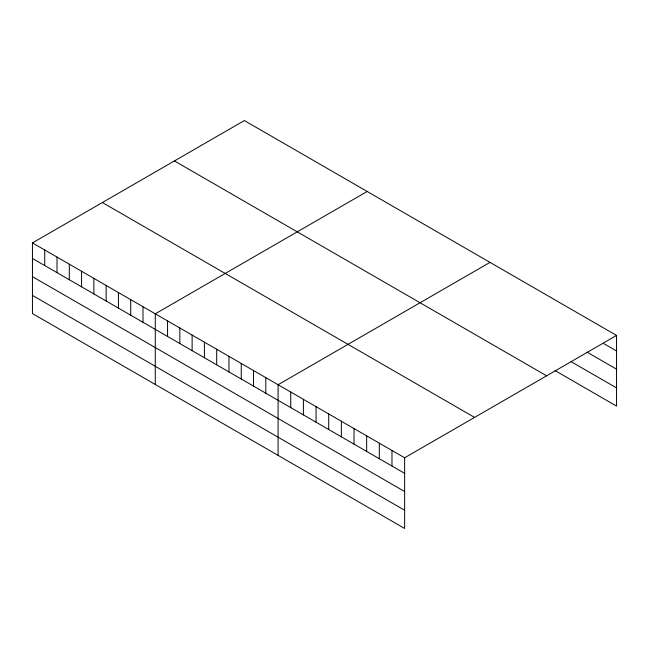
<?xml version="1.0" encoding="UTF-8"?>
<svg xmlns="http://www.w3.org/2000/svg" width="649" height="649" viewBox="0 0 649 649"><rect width="100%" height="100%" fill="white"/><g stroke="black" fill="none" stroke-linecap="round" stroke-linejoin="round"><path stroke-width="0.97" d="M404.635 491.528L404.635 457.788L32.45 242.904L32.45 313.564L404.635 528.44L404.635 491.528L32.45 276.652M554.968 370.538L616.55 406.096L616.55 335.436L244.365 120.56L32.45 242.904M367.188 191.471L155.273 313.816L155.273 384.476M490.011 262.374L278.088 384.727L278.088 455.379M404.635 457.788L616.55 335.436M603.894 343.694L616.55 350.995M587.021 352.131L616.55 369.176M570.998 361.615L616.55 387.915M174.435 160.936L546.62 375.812M102.38 202.529L474.565 417.412M32.45 258.464L404.635 473.348M32.45 295.384L404.635 510.26M391.98 450.479L391.98 466.039M379.324 443.17L379.324 458.738M366.669 435.868L366.669 451.428M354.021 428.559L354.021 444.119M341.366 421.258L341.366 436.818M328.71 413.948L328.71 429.508M316.055 406.647L316.055 422.207M303.399 399.338L303.399 414.898M290.744 392.028L290.744 407.596M265.806 377.637L265.806 393.197M253.524 370.547L253.524 386.106M241.25 363.456L241.25 379.016M228.967 356.366L228.967 371.926M216.685 349.267L216.685 364.835M204.403 342.177L204.403 357.745M192.12 335.087L192.12 350.647M179.838 327.996L179.838 343.556M167.556 320.906L167.556 336.466M142.991 306.726L142.991 322.285M130.709 299.635L130.709 315.195M118.426 292.545L118.426 308.105M106.144 285.455L106.144 301.014M93.862 278.364L93.862 293.924M81.579 271.274L81.579 286.834M69.297 264.175L69.297 279.743M57.015 257.085L57.015 272.653M44.732 249.995L44.732 265.555"/></g></svg>
